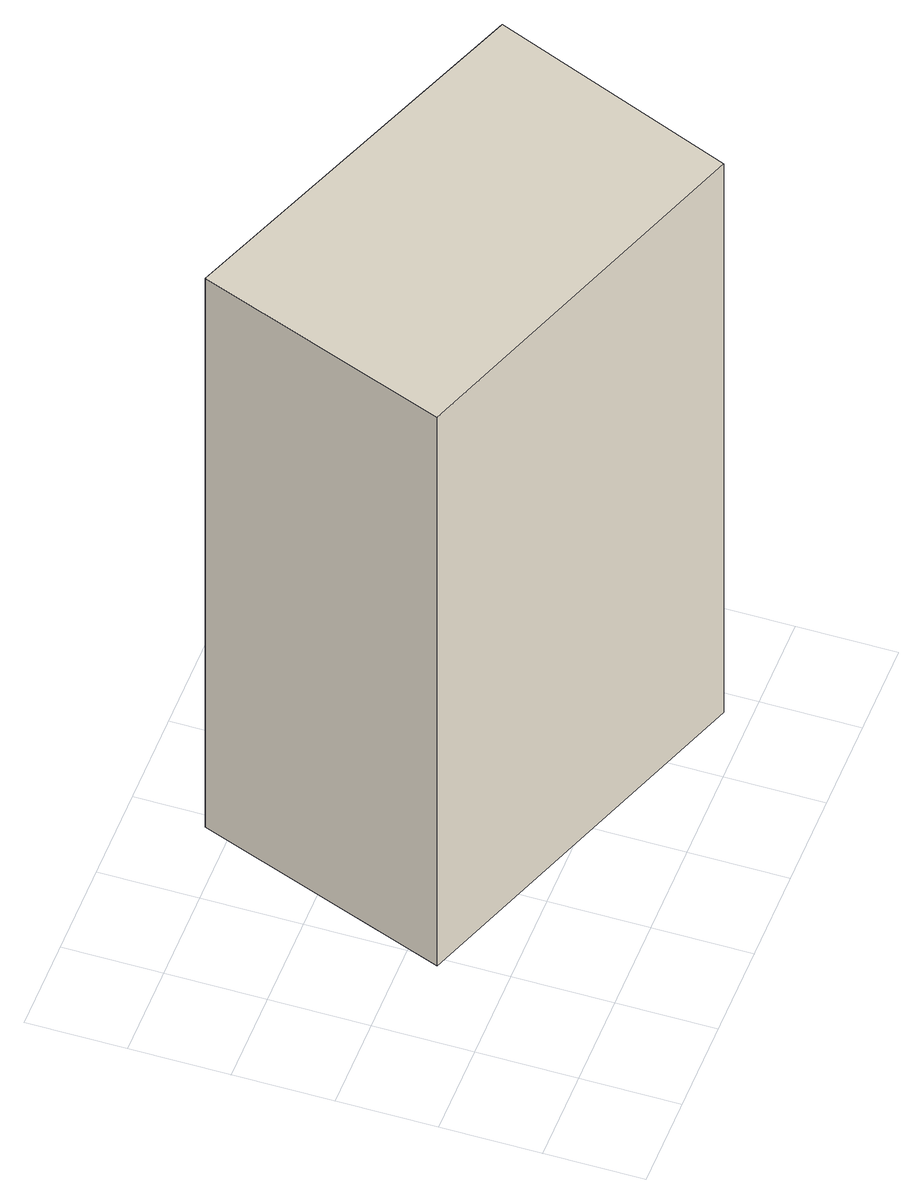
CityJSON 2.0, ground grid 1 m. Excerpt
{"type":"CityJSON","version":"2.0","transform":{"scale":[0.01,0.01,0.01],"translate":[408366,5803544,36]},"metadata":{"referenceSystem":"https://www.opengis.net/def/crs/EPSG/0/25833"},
"CityObjects":{
"building1":{"type":"Building","attributes":{"Gemeindeschluessel":"11000009","BezugspunktDach":"2200","function":"31001_2000","measuredHeight":7.27,"storeysAboveGround":1},"address":[{"country":"Germany","locality":"Berlin","thoroughfareNumber":"26 (1)","thoroughfareName":"Wernsdorfer Straße"}],"geometry":[{"type":"Solid","lod":"1","boundaries":[[[[0,1,2,3]],[[4,5,6,7]],[[4,7,3,2]],[[5,4,2,1]],[[6,5,1,0]],[[7,6,0,3]]]]}]}
},
"vertices":[
[477,26,752],[576,274,752],[186,425,752],[91,168,752],[186,425,25],[576,274,25],[477,26,25],[91,168,25]
]}
